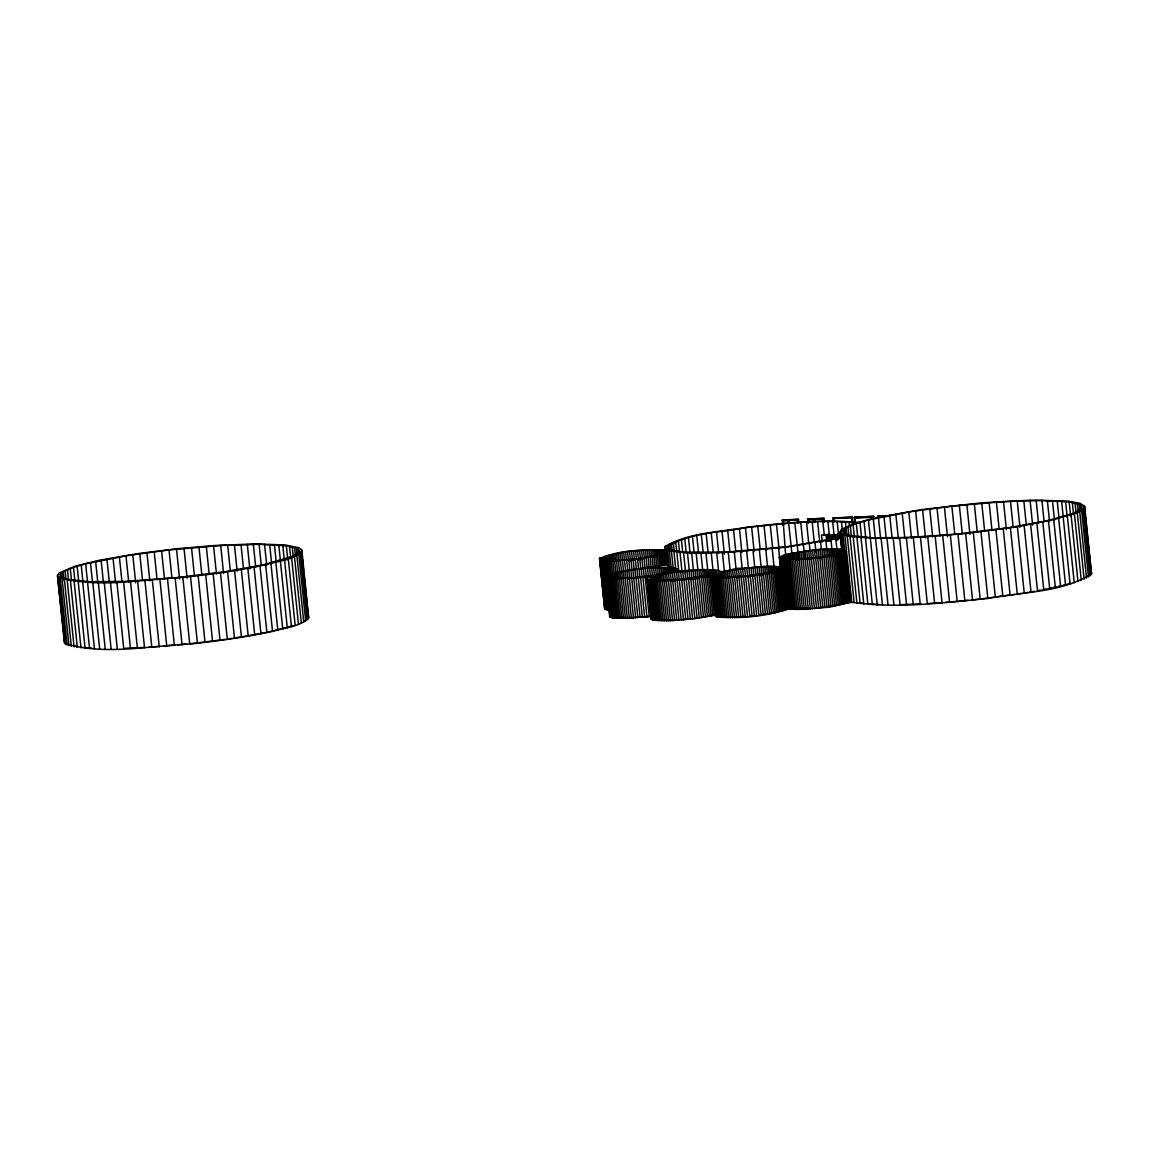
<?xml version="1.0" encoding="UTF-8"?>
<svg xmlns="http://www.w3.org/2000/svg" width="1149" height="1149" viewBox="0 0 1149 1149"><rect width="100%" height="100%" fill="white"/><g stroke="black" fill="none" stroke-linecap="round" stroke-linejoin="round"><path stroke-width="1.5" d="M859.308 522.594C822.354 518.759 785.097 523.068 748.315 526.989C720.61 532.217 689.501 532.073 664.84 546.637L665.343 553.875L637.537 558.917L638.571 568.913C568.482 578.062 628.503 581.121 654.729 575.347C638.557 579.096 653.293 581.724 660.632 580.834C677.68 580.475 694.757 578.78 711.403 575.017L715.913 616.496C739.597 619.052 765.076 616.769 787.553 608.869L783.417 568.87L780.386 567.577L779.381 557.337L783.216 555.254L791.288 553.229L820.673 549.394M640.007 577.559L639.103 568.87C713.084 563.082 654.772 578.234 626.133 577.746C619.196 578.723 596.791 577.358 616.927 572.432C632.869 569.401 652.33 566.931 666.449 564.848C675.353 570.579 683.899 567.606 671.49 572.216C686.757 570.119 702.355 568.769 717.708 570.206C722.936 574.443 733.22 567.448 741.091 568.338C752.854 568.511 770.433 563.872 780.386 567.577M308.693 617.846L301.857 550.27L299.085 547.814L285.196 544.971L255.078 543.908L214.36 545.545L176.443 548.805L138.842 553.473L99.288 560.267L74.757 566.27L59.016 573.035L57.45 575.936L64.775 643.469C104.344 655.749 148.91 645.781 189.743 644.058C217.506 641.07 245.225 637.293 272.528 631.39C284.492 627.613 299.53 627.139 308.693 617.846L307.386 607.29M60.279 574.744L61.586 577.286L67.059 579.34L89.636 581.667L124.868 581.38L175.28 577.832L226.511 571.47L263.667 564.705L291.817 556.59L297.519 553.401L299.056 550.558L296.356 548.174L286.36 545.804L259.114 544.339L220.694 545.502L169.032 549.954L125.973 555.8L85.658 563.857L73.507 567.362L63.224 571.771L60.279 574.744L60.653 578.249M64.775 643.469L64.358 635.44M301.857 550.27L301.814 551.19C292.636 560.482 277.598 560.956 265.634 564.734C238.331 570.636 210.612 574.414 182.849 577.401C142.016 579.125 97.45 589.092 57.895 576.812M609.401 610.248L604.633 608.726L599.476 558.744C619.225 549.61 643.799 549.739 665.659 550.012M604.633 608.726L605.092 607.907M857.958 523.168C820.53 518.975 782.713 523.642 745.471 527.678C719.705 532.949 689.802 532.231 667.382 546.809L668.459 548.935L671.117 550.127L684.201 552.166L726.714 552.08L787.783 546.594L840.766 537.488M842.073 549.61L840.264 532.073L841.829 529.172L853.836 523.599L876.472 517.61L921.656 509.61L982.208 502.788L1031.701 500.131L1068.01 501.108L1080.031 503.262L1084.656 506.407L1091.507 573.983C1061.82 592.798 1021.82 591.836 987.838 598.471C943.559 602.737 898.475 608.74 854.124 602.521C844.213 601.846 833.499 607.85 822.885 607.577C811.022 608.755 798.986 610.205 787.094 608.783A33.738 3.993 -5.9 0 1 786.347 608.625M843.093 530.881L844.386 533.438L849.872 535.477L872.45 537.804L907.681 537.517L958.079 533.969L1009.325 527.606L1046.48 520.842L1071.83 513.847L1078.897 510.573L1081.87 506.695L1079.17 504.31L1069.173 501.941L1041.913 500.476L1003.508 501.639L951.846 506.091L908.787 511.937L868.457 519.994L856.321 523.499L846.023 527.908L843.093 530.881L843.452 534.386M1084.656 506.407L1083.09 509.309L1077.259 512.569L1053.734 519.678L1017.382 526.716L965.663 533.538L920.45 537.258L875.567 538.378L850.016 536.439L843.021 534.529L840.264 532.073M711.403 575.017C717.594 580.963 734.268 576.152 743.446 576.712C756.774 574.873 771.123 574.715 783.417 568.87M664.84 546.637L664.725 548.188L667.583 550.17L680.021 552.425L700.933 553.172L728.279 552.353L784.925 547.283L840.436 538.048L841.714 550.443M715.353 615.189L715.913 616.496M714.29 574.672L714.52 576.152L720.567 577.128L743.748 576.353L770.778 572.475L778.792 570.191L780.932 568.496L772.86 566.773L751.001 567.62L727.173 570.838L714.29 574.672L718.872 617.228M665.86 551.046C644.991 549.179 621.293 550.184 602.263 558.443C622.715 562.421 645.695 558.629 665.788 552.726M779.352 557.581C800.666 561.789 824.824 557.854 845.75 551.563L850.921 601.559M650.664 577.516L650.09 579.082L655.289 580.188L679.691 579.484L706.721 575.62L713.931 573.653L716.89 571.628L713.443 570.277L702.585 569.875L672.395 572.432L651.9 576.913L650.664 577.516L651.023 580.992M652.086 617.702L651.21 619.153L653.882 620.201L670.485 620.69L694.886 618.622L715.54 615.017M826.662 549.035C817.93 548.389 751.647 558.902 800.164 558.744C807.919 560.037 872.263 549.481 827.395 549.366L828.127 556.518M784.164 609.588L782.929 610.191M846.081 602.765L844.271 603.354M782.297 523.729L782.57 519.98L798.483 519.348L798.842 522.881M785.04 546.795L783.13 520.526L783.604 525.107M782.483 520.741L788.587 520.296L788.903 523.355M781.923 520.195L798.483 519.348M789.406 523.341L788.444 520.497L798.038 519.923L788.832 520.368L789.148 523.427M807.79 522.709L808.063 518.96L823.977 518.328L824.336 521.847M808.939 522.551L808.623 519.492L814.095 519.276L814.397 522.335M807.417 519.176L823.977 518.328M814.9 522.307L814.584 519.262L823.531 518.903L823.847 521.948M833.197 521.632L833.298 517.955L852.185 517.194L852.73 522.479M832.824 518.098L852.185 517.194M854.224 517.294L873.757 516.332L854.224 517.294L854.77 522.594M855.229 522.206L854.942 517.782L873.312 516.906M872.622 517.352L854.77 517.84M887.085 516.389L883.638 516.49M290.252 626.277L292.679 625.501M780.157 611.153L781.191 610.823M286.331 627.44L289.031 626.665M1067.794 583.965L1070.495 583.189M282.022 628.604L284.981 627.828M1063.342 585.143L1066.301 584.353M843.194 603.656L839.416 604.561M277.326 629.781L280.543 629.006M1058.531 586.32L1061.748 585.53M777.729 611.814L773.349 612.805M272.284 630.973L275.717 630.183M1053.374 587.498L1056.807 586.708M712.323 615.275L707.655 616.266M267.803 631.95L270.561 631.361M1047.874 588.661L1051.996 587.785M260.708 633.401L265.06 632.524M1042.071 589.825L1046.423 588.963M837.994 604.862L833.24 605.753M254.69 634.55L259.257 633.688M1037.49 590.687L1040.534 590.112M771.697 613.135L768.178 613.767M248.399 635.684L253.168 634.837M1029.619 592.094L1034.387 591.261M705.931 616.582L702.269 617.214M241.865 636.79L246.805 635.957M1023.027 593.2L1027.967 592.367M233.405 638.126L240.213 637.063M1016.219 594.263L1021.317 593.473M766.326 614.069L760.408 614.945M831.531 606.026L824.221 607.074M226.41 639.174L231.653 638.384M1014.466 594.536L979.968 599.046M224.989 639.375L198.648 642.736M698.377 617.803L694.312 618.349M651.11 616.381L623.232 618.306L613.293 617.846L609.573 616.381L610.464 615.246L609.588 616.424L611.685 617.544L621.81 618.306L649.242 616.582L645.106 576.597M756.286 615.462L749.981 616.151M822.325 607.304L814.612 608.094M599.476 558.744C611.268 562.938 625.128 559.376 637.537 558.917M189.671 643.727L197.154 642.909M972.485 599.864L978.474 599.218M690.147 618.851L681.73 619.656M186.669 644.029L177.678 644.905M646.514 616.553L638.14 617.3M967.975 600.324L958.984 601.186M174.677 645.192L164.293 646.054M955.997 601.458L945.627 602.32M745.787 616.525L732.243 617.228M159.869 646.413L149.054 647.146M941.232 602.651L928.306 603.498M810.806 608.41L789.607 608.381M845.75 551.563L840.924 549.021L822.052 549.653L822.785 556.791M677.637 619.957L657.329 619.957M143.754 647.462L125.198 648.266M921.34 603.871L901.692 604.575M632.165 617.659L616.798 617.559M788.587 520.296L782.871 520.612L783.345 525.194M814.095 519.276L808.365 519.578L808.681 522.637M823.531 518.903L814.325 519.348L814.641 522.393M881.384 516.72L877.621 516.921L881.211 516.777M841.413 535.003L821.535 535.017L822.253 542.055M879.344 604.46L870.21 603.972M91.776 648.108L83.417 647.476M723.482 617.042L719.762 616.525M64.545 643.009L65.378 643.11A33.738 3.993 -5.9 0 1 66.254 643.253M859.481 602.694L862.64 603.196M75.288 646.269L76.667 646.557M1091.105 572.188L1091.55 573.064M678.097 568.698L683.526 619.842M1084.225 505.531L1091.507 573.983M1084.096 508.303L1090.99 574.96M1083.09 509.309L1089.984 575.965M1081.439 505.847L1081.798 509.352M1081.626 510.371L1088.505 577.028M1080.534 505.043L1081.08 510.314M1079.17 504.31L1079.888 511.319M1079.672 511.449L1086.552 578.105M1077.331 503.621L1078.236 512.397M1077.259 512.569L1084.153 579.225M1075.047 503.003L1076.139 513.517M1074.401 513.718L1081.281 580.374M1072.333 502.443L1073.597 514.723M1071.083 514.881L1077.977 581.538M1069.173 501.941L1070.624 515.987M1067.349 516.059L1074.243 582.73M1065.583 501.524L1067.22 517.309M1061.604 501.165L1063.227 516.949M1063.198 517.265L1070.092 583.922M1057.224 500.892L1059.033 518.429M1058.66 518.458L1065.554 585.128M1052.47 500.677L1054.466 519.966M1053.734 519.678L1060.628 586.335M1047.357 500.533L1049.54 521.589M1048.448 520.87L1055.342 587.541M1041.913 500.476L1044.096 521.531M1042.818 522.077L1049.712 588.733M1036.168 500.49L1038.524 523.283M1036.886 523.269L1043.766 589.925M1030.107 500.576L1032.649 525.122M1030.639 524.432L1037.533 591.089M1023.802 500.734L1026.33 525.28M1024.132 525.581L1031.026 592.238M1017.238 500.964L1019.967 527.276M1017.382 526.716L1024.276 593.372M1010.474 501.266L1013.188 527.578M1010.416 527.808L1017.31 594.464M1003.508 501.639L1006.409 529.703M1003.264 528.87L1010.158 595.527M996.384 502.084L999.099 528.396M995.953 529.89L1002.847 596.546M989.131 502.587L992.032 530.666M988.499 530.881L995.393 597.537M981.763 503.176L984.664 531.24M980.959 531.815L987.838 598.471M974.323 503.808L977.225 531.872M973.332 532.705L980.212 599.361M966.84 504.512L969.914 534.328M965.663 533.538L972.557 600.195M959.329 505.273L962.23 533.337M957.979 534.314L964.873 600.97M951.846 506.091L954.747 534.156M950.324 535.032L957.218 601.688M944.392 506.953L947.48 536.77M942.711 535.693L949.591 602.349M937.01 507.872L939.911 535.937M935.171 536.281L942.065 602.938M929.742 508.835L932.643 536.899M927.746 536.798L934.64 603.455M922.59 509.826L925.491 537.89M920.45 537.258L927.344 603.914M915.595 510.874L918.31 537.186M913.326 537.631L920.22 604.302M908.787 511.937L911.516 538.249M906.403 537.947L913.283 604.604M902.195 513.043L904.737 537.603M899.681 538.192L906.575 604.848M895.832 514.163L898.374 538.723M893.218 538.35L900.112 605.006M889.743 515.312L892.098 538.12M887.028 538.436L893.922 605.092M883.94 516.476L886.109 537.517M881.139 538.45L888.033 605.106M878.439 517.639L880.622 538.694M875.567 538.378L882.461 605.035M873.283 518.817L875.265 538.12M868.457 519.994L870.281 537.545M870.339 538.235L877.233 604.891M864.019 521.172L865.829 538.709M865.484 538.019L872.364 604.676M859.969 522.335L861.606 538.134M861.003 537.732L867.883 604.388M856.321 523.499L857.772 537.531M854.856 517.079L855.402 522.378M856.924 537.373L863.804 604.029M853.089 524.633L854.353 536.913M851.725 517.352L852.271 522.637M851.524 517.84L851.998 522.422M851.754 522.508L851.754 517.768L833.844 518.486L834.16 521.545M853.247 536.942L860.141 603.598M850.289 525.754L851.38 536.281M849.039 522.12L849.384 525.452M850.016 536.439L856.91 603.096M847.933 526.845L848.838 535.621M847.23 535.865L854.124 602.521M845.405 521.876L846.756 534.931M844.587 528.942L845.133 534.199M844.903 535.219L851.782 601.889M843.61 529.933L844.156 535.19M845.563 551.692L850.734 601.688M845.018 551.994L850.188 601.99M843.021 534.529L845.305 556.547M846.224 565.466L846.598 569.042M841.456 521.703L842.318 530.034M844.343 552.31L849.499 602.291M841.628 533.768L843.352 550.428M843.538 552.626L848.709 602.607M840.824 530.177L841.729 538.953M842.461 545.962L842.82 549.481M841.269 534.802L841.628 538.278M840.709 532.949L842.418 549.61M840.307 531.154L842.289 550.443M842.619 552.942L847.775 602.938M842.059 549.94L842.418 553.516M839.689 534.529L840.063 538.048M841.37 549.797L846.741 603.254M839.086 534.357L839.445 537.876M840.58 549.667L840.953 553.229M838.598 534.184L838.957 537.703M837.204 521.589L838.583 534.917M840.422 553.588L845.578 603.584M838.224 533.983L838.598 537.502M839.689 549.552L840.235 554.91M838.066 535.032L838.54 539.039M837.578 534.213L837.937 537.689M837.233 534.716L837.779 539.915M838.684 549.452L844.328 603.914M836.271 534.903L836.802 540.102M837.578 549.38L838.124 554.737M837.793 554.249L842.949 604.245M833.628 518.558L833.944 521.617M835.869 539.053L836.96 549.682M833.298 517.955L833.7 521.689M835.266 535.075L835.797 540.274M836.371 549.323L836.932 554.68M834.231 535.233L834.591 538.709M836.328 554.594L841.485 604.575M832.68 521.531L834.059 534.874M835.079 549.279L835.811 556.418M833.154 535.405L833.513 538.867M834.763 554.91L839.933 604.905M833.686 549.265L834.433 556.403M832.063 535.549L832.422 539.025M833.126 555.24L838.296 605.236M830.942 535.707L831.474 540.906M832.221 549.265L832.968 556.403M831.029 540.044L832.12 550.673M829.635 534.113L830.339 541.05M827.898 521.545L829.276 534.874M831.402 555.556L836.573 605.552M830.684 549.279L831.416 556.418M828.486 534.256L829.205 541.193M829.075 549.308L829.808 556.461M827.323 534.386L828.041 541.323M829.607 555.872L834.777 605.868M825.987 534.529L826.691 541.452M827.74 556.188L832.91 606.184M825.93 541.035L826.835 549.883M823.33 518.544L823.704 522.063M823.273 518.989L823.589 522.034M822.899 519.118L823.215 522.163M822.871 521.617L824.25 534.946M825.657 549.437L826.404 556.59M825.829 556.489L830.986 606.485M823.876 549.538L824.609 556.676M823.862 556.777L829.018 606.773M820.587 541.998L821.32 549.078M821.837 557.05L827.007 607.045M817.614 521.747L819.754 542.414M820.185 549.782L821.104 558.701M819.797 557.322L824.953 607.318M818.289 549.926L819.036 557.064M813.837 519.362L814.253 522.522M817.715 557.581L822.885 607.577M813.449 519.492L813.765 522.551M816.379 550.084L817.126 557.222M815.043 542.946L815.962 551.807M812.171 521.933L814.296 542.601M815.618 557.825L820.788 607.821M814.454 550.256L815.187 557.409M813.506 558.055L818.677 608.036M812.53 550.457L813.262 557.595M808.063 518.96L808.293 522.766M810.591 550.658L816.566 608.252M809.313 543.879L810.002 550.543M806.541 522.192L808.738 543.434M808.666 550.874L809.585 559.807M809.298 558.457L814.469 608.453M806.77 551.118L807.503 558.256M807.216 558.629L812.386 608.625M804.889 551.362L805.621 558.5M805.147 558.787L810.318 608.783M803.41 544.784L804.831 558.586M800.752 522.508L803.122 545.516M803.036 551.606L803.769 558.759M803.108 558.931L808.278 608.927M797.837 519.563L798.196 523.097M801.226 551.879L801.959 559.017M797.779 520.009L798.095 523.068M797.392 520.138L797.708 523.197M801.112 559.06L806.282 609.056M799.46 552.152L800.192 559.29M799.173 559.161L804.329 609.157M794.821 522.867L798.785 559.462M797.751 552.439L798.483 559.577M797.277 559.247L802.433 609.229M796.099 552.726L796.832 559.865M795.438 559.304L800.609 609.3M794.519 553.014L795.065 558.371M792.997 553.315L793.557 558.673M793.672 559.348L798.842 609.343M788.343 520.382L791.101 545.689M791.187 546.479L791.876 553.157M791.56 553.617L792.121 558.974M787.955 520.511L788.271 523.571M791.977 559.362L797.147 609.358M790.21 553.919L790.771 559.276M790.368 559.362L795.539 609.358M788.961 554.22L789.507 559.577M788.86 559.348L794.031 609.343M787.797 554.522L788.157 558.098M787.438 559.304L792.595 609.3M786.72 554.823L787.094 558.4M782.57 519.98L783.115 525.294M784.925 547.283L786.131 558.701M786.117 559.247L791.273 609.243M784.911 555.427L785.27 558.989M784.896 559.161L790.067 609.157M784.164 555.714L784.537 559.276M783.532 555.987L788.961 609.056M783.015 556.274L783.388 559.836M782.799 558.931L787.97 608.927M781.923 558.802L782.957 568.798M783.201 569.071L787.338 609.071M782.742 569.387L786.878 609.387M781.176 558.629L782.21 568.64M782.153 569.717L786.275 609.702M780.257 556.489L781.593 568.453M781.406 570.048L785.543 610.047M776.48 524.303L779.051 549.093M779.826 556.777L781.09 568.267M779.683 558.055L780.717 568.051M778.591 548.044L780.487 567.821M780.228 567.821L784.666 610.392M779.74 567.62L780.099 571.096M779.108 567.448L783.675 610.737M778.361 567.29L778.72 570.766M778.404 571.096L782.541 611.081M777.5 567.146L778.031 572.36M777.155 571.441L781.291 611.44M776.509 567.017L777.04 572.245M775.403 566.917L775.934 572.13M775.79 571.8L779.927 611.799M770.261 524.892L772.631 547.915M774.182 566.83L774.728 572.058M772.2 548.762L774.024 566.471M774.311 572.159L778.447 612.158M772.86 566.773L773.406 571.987M772.717 572.518L776.853 612.518M771.439 566.73L771.984 571.943M771.036 572.877L775.173 612.877M769.931 566.716L770.462 571.929M769.256 573.236L773.392 613.221M768.322 566.716L769.04 573.667M764.028 525.524L766.584 550.314M765.794 549.437L767.618 567.132M766.627 566.73L771.525 613.58M764.861 566.773L769.571 613.911M763.037 566.83L763.755 573.796M763.424 574.256L767.561 614.255M757.794 526.199L760.164 549.222M759.388 550.055L762.031 575.62M761.342 574.572L765.478 614.571M759.187 567.017L760.092 575.721M759.202 574.888L763.338 614.887M757.191 567.146L757.923 574.256M757.019 575.189L761.155 615.189M751.604 526.917L754.161 551.707M755.152 567.29L755.898 574.399M753.012 550.63L754.735 567.29M754.807 575.491L758.943 615.476M753.098 567.448L754.017 576.338M752.552 575.764L756.688 615.763M751.001 567.62L751.92 576.511M745.471 527.678L747.841 550.701M750.283 576.022L754.419 616.022M748.904 567.821L749.823 576.697M746.678 551.147L748.401 567.807M747.999 576.267L752.135 616.266M746.793 568.023L747.697 576.726M744.681 568.252L749.852 616.496M739.41 528.483L741.909 552.597M742.584 568.496L747.568 616.711M740.444 551.606L742.168 568.267M740.516 568.755L741.407 577.444M741.177 576.899L745.313 616.898M738.462 569.014L739.367 577.717M738.936 577.071L743.073 617.07M733.479 529.316L735.791 551.707M736.452 569.301L737.342 577.99M734.297 552.008L736.121 569.717M736.739 577.229L740.875 617.228M734.484 569.588L735.202 576.539M734.57 577.358L738.706 617.358M732.559 569.89L733.277 576.841M727.662 530.177L729.859 551.419M732.459 577.473L736.595 617.473M730.692 570.191L731.41 577.157M728.279 552.353L730.118 570.062M730.405 577.559L734.541 617.559M728.897 570.507L729.615 577.473M728.423 577.631L732.559 617.631M727.173 570.838L727.892 577.789M722.003 531.068L724.373 554.091M726.513 577.674L730.649 617.674M725.536 571.154L726.254 578.119M722.419 552.64L724.43 572.116M724.674 577.703L728.811 617.688M723.971 571.484L724.516 576.712M722.506 571.814L723.051 577.042M722.936 577.703L727.073 617.688M721.141 572.145L721.687 577.373M721.299 577.674L725.436 617.674M716.516 531.987L718.714 553.229M719.877 572.475L720.423 577.703M719.762 577.631L723.884 617.631M716.732 552.87L718.743 572.346M718.728 572.805L719.26 578.033M718.326 577.559L722.462 617.559M717.68 573.136L718.039 576.611M716.761 573.452L717.12 576.927M717.005 577.473L721.141 617.473M715.683 570.751L716.315 577.243M711.231 532.921L713.242 552.396M715.066 570.579L715.425 574.055M715.813 577.358L719.949 617.358M715.267 574.083L715.626 577.559M714.319 570.421L714.678 573.897M714.721 574.385L715.08 577.861M713.443 570.277L713.989 575.491M713.802 577.071L717.938 617.07M711.245 553.028L712.969 569.703M712.452 570.163L712.998 575.376M712.983 576.899L717.12 616.898M712.308 576.712L716.445 616.711M711.346 570.048L711.892 575.276M711.217 575.204L715.511 616.266M711.044 575.491L715.253 616.022M710.139 569.976L710.671 575.189M706.161 533.868L708.186 553.344M710.254 575.304L714.391 615.289M708.818 569.904L709.536 576.87M708.674 575.663L712.797 615.649M705.974 553.129L707.698 569.803M707.396 569.875L708.129 576.985M706.98 576.008L711.116 616.008M705.874 569.847L706.606 576.956M701.335 534.831L703.174 552.54M705.199 576.367L709.335 616.367M704.265 569.847L704.998 576.956M700.933 553.172L707.468 616.711M700.818 569.904L701.551 577.013M701.393 577.057L705.529 617.056M696.768 535.807L698.606 553.516M698.98 569.976L699.698 576.927M699.368 577.387L703.504 617.386M696.165 553.143L697.888 569.818M697.084 570.048L697.989 578.751M697.285 577.717L701.421 617.702M692.474 536.784L694.125 552.726M695.131 570.163L696.035 578.852M695.159 578.033L699.296 618.018M691.669 553.057L693.493 570.766M693.134 570.277L694.039 578.967M692.976 578.335L697.113 618.32M688.481 537.761L690.118 553.703M691.109 570.421L692 579.11M690.75 578.622L694.886 618.622M687.475 552.913L689.299 570.608M689.041 570.579L689.946 579.268M684.775 538.752L686.24 552.913M688.51 578.895L692.632 618.894M686.958 570.751L687.849 579.455M683.583 552.698L685.594 572.173M686.226 579.153L690.362 619.153M684.847 570.952L685.752 579.642M681.414 539.714L682.693 552.109M683.957 579.412L688.079 619.397M682.736 571.168L683.641 579.857M680.021 552.425L682.032 571.9M678.384 540.676L679.476 551.305M681.673 579.642L685.795 619.627M680.639 571.383L681.529 580.087M676.804 552.08L678.815 571.556M675.698 541.624L676.79 552.252M676.459 571.886L677.364 580.575M673.371 542.558L674.276 551.405M677.12 580.044L681.256 620.029M673.946 551.692L675.655 568.353M674.65 568.439L675.009 571.915M674.161 568.238L674.52 571.785M671.404 543.463L672.136 550.543M674.42 572.159L675.31 580.848M674.894 580.216L679.016 620.201M673.529 568.066L673.903 571.613M671.447 551.233L673.17 567.908M672.783 567.893L673.156 571.455M669.824 544.353L670.556 551.434M671.921 567.764L672.28 571.312M672.395 572.432L673.3 581.135M672.682 580.36L676.818 620.359M668.617 545.201L669.163 550.5M669.321 550.73L671.045 567.391M670.93 567.635L671.476 572.963M667.813 546.019L668.172 549.552M669.824 567.534L671.332 581.423M667.382 546.809L667.756 550.342M667.583 550.17L669.307 566.83M670.528 580.504L674.65 620.489M668.603 567.448L669.149 572.676M666.233 549.552L667.957 566.213M668.503 573.021L669.221 579.986M665.486 545.818L665.831 549.15M665.285 548.892L667.009 565.552M667.282 567.391L667.828 572.604M668.416 580.604L672.538 620.604M664.653 547.197L666.449 564.848M664.754 550.687L665.113 554.263M665.86 567.347L667.368 580.288M664.021 550.543L665.458 564.159M663.16 550.414L663.533 553.976M666.363 580.69L670.485 620.69M663.246 554.507L664.28 564.504M664.352 567.333L665.573 580.604M662.197 550.299L662.571 553.861M661.939 554.852L662.973 564.848M664.366 580.762L668.503 620.762M661.12 550.199L661.68 555.556M662.743 567.333L663.461 574.285M663.131 573.969L663.849 580.92M660.531 555.197L661.565 565.193M659.943 550.127L660.503 555.484M661.048 567.347L661.767 574.299M662.456 580.805L666.592 620.805M661.479 574.299L662.197 581.25M658.664 550.069L659.224 555.427M659.023 555.542L660.057 565.538M659.282 567.391L660 574.342M659.928 574.629L664.768 620.833M657.285 550.026L657.846 555.384M657.415 555.872L658.449 565.883M658.463 574.96L658.995 580.173M655.82 550.012L656.567 557.15M657.458 567.448L658.176 574.414M658.894 580.834L663.03 620.833M655.72 556.217L656.74 566.213M657.084 575.29L657.63 580.504M654.269 550.012L655.016 557.164M657.242 580.805L661.379 620.805M655.562 567.534L656.28 574.486M653.925 556.547L654.959 566.558M655.835 575.62L656.366 580.834M652.646 550.041L653.379 557.179M655.706 580.762L659.842 620.762M653.609 567.635L654.327 574.586M654.671 575.951L655.217 581.164M652.072 556.877L653.106 566.874M654.269 580.69L658.406 620.69M650.952 550.084L651.684 557.222M653.637 576.267L654.169 581.495M652.704 576.597L653.063 580.073M651.612 567.764L652.517 576.453M652.962 580.604L657.099 620.604M650.133 557.208L651.167 567.204M649.185 550.141L649.917 557.279M651.9 576.913L652.259 580.389M651.224 577.215L655.892 620.489M649.573 567.893L650.478 576.597M650.693 580.36L654.829 620.359M647.361 550.227L649.185 567.52M649.745 580.216L653.882 620.201M648.941 580.044L653.063 620.029M647.519 568.066L648.409 576.755M645.479 550.328L646.212 557.466M646.097 557.825L647.131 567.821M648.266 579.843L652.388 619.842M647.72 579.642L651.856 619.627M647.174 578.335L651.454 619.397M646.988 578.622L651.21 619.153M643.555 550.443L644.302 557.581M645.422 568.238L646.327 576.927M644 558.112L645.034 568.109M641.602 550.586L642.535 559.506M643.325 568.439L644.216 577.128M641.874 558.4L642.909 568.396M642.837 576.841L646.959 616.841M639.62 550.744L640.553 559.664M641.214 568.64L642.104 577.344M639.72 558.658L640.754 568.669M640.539 577.071L644.675 617.07M637.623 550.917L638.542 559.836M635.598 551.103L636.345 558.242M638.269 577.286L642.406 617.286M637.006 569.114L637.91 577.803M635.34 559.161L636.374 569.157M633.587 551.305L634.507 560.238M636 577.487L640.137 617.473M634.937 569.373L635.828 578.062M633.142 559.376L634.176 569.373M631.562 551.52L632.481 560.453M632.884 569.631L633.602 576.597M633.76 577.66L637.896 617.659M630.959 559.577L631.993 569.588M629.566 551.764L630.485 560.683M630.873 569.918L635.684 617.817M628.776 559.778L629.81 569.775M627.569 552.008L628.489 560.927M628.905 570.206L629.796 578.895M629.379 577.947L633.516 617.947M626.622 559.936L627.727 570.651M625.616 552.267L626.349 559.405M626.981 570.507L627.871 579.197M627.253 578.062L631.39 618.061M623.692 552.54L624.424 559.678M624.496 560.094L625.602 570.809M625.113 570.809L625.832 577.775M625.2 578.162L629.322 618.162M621.81 552.813L622.543 559.951M622.413 560.224L623.519 570.938M623.318 571.125L624.036 578.091M623.203 578.234L627.325 618.234M619.972 553.1L620.704 560.238M620.374 560.324L621.48 571.039M621.595 571.455L622.313 578.407M621.279 578.277L625.401 618.277M618.191 553.401L618.938 560.54M619.957 571.771L620.675 578.737M618.392 560.425L619.498 571.125M619.426 578.306L623.562 618.306M616.482 553.703L617.228 560.841M618.392 572.101L619.11 579.053M616.467 560.482L617.76 572.978M617.674 578.306L621.81 618.306M616.927 572.432L617.645 579.398M614.844 554.005L615.39 559.362M614.614 560.54L615.907 573.035M615.562 572.762L616.108 577.99M616.008 578.292L620.144 618.291M613.279 554.321L613.839 559.678M614.298 573.092L614.844 578.32M612.848 560.554L614.141 573.049M614.456 578.249L618.593 618.248M611.799 554.637L612.345 559.994M613.149 573.423L613.681 578.636M611.167 560.554L612.46 573.064M613.006 578.191L617.142 618.191M610.406 554.953L610.966 560.31M612.101 573.753L612.647 578.967M611.67 578.105L615.792 618.105M609.114 555.269L610.866 573.035M611.182 574.069L611.713 579.283M610.378 574.385L610.737 577.861M610.449 577.99L614.586 617.99M607.922 555.585L608.467 560.942M609.688 574.701L610.047 578.177M608.08 560.497L609.559 574.787M609.358 577.875L613.48 617.86M606.816 555.901L607.189 559.477M606.686 560.439L608.166 574.73M608.381 577.717L612.518 617.717M605.839 556.217L606.212 559.778M607.548 577.545L611.685 617.544M604.963 556.518L605.336 560.094M605.408 560.353L607.06 576.425M606.859 577.358L610.981 617.358M609.214 603.067L609.573 606.557M604.216 556.82L604.589 560.396M606.299 577.157L610.421 617.142M604.23 560.252L606.083 578.105M606.457 581.681L607.189 588.819M607.706 592.956L609.501 610.349M605.609 575.864L610.004 616.927M603.584 557.121L603.957 560.683M605.466 576.152L609.717 616.683M603.067 557.409L603.44 560.971M603.182 560.123L608.352 610.119M602.263 559.98L607.433 609.975M601.458 559.822L606.629 609.817M600.798 559.635L605.968 609.631M602.378 577.243L602.737 580.819M599.922 557.911L605.422 609.43M599.864 559.218L605.035 609.214M599.634 558.199L604.762 608.984M301.411 549.394L303.58 570.45M303.954 573.954L307.027 603.771M301.282 552.166L308.176 618.823M300.291 553.172L307.171 619.828M298.625 549.71L298.984 553.215M298.812 554.235L305.691 620.891M297.72 548.906L298.079 552.425M296.356 548.174L297.074 555.182M296.859 555.312L303.753 621.968M294.532 547.484L295.437 556.26M294.446 556.432L301.34 623.088M292.248 546.867L293.325 557.38M291.587 557.581L298.467 624.237M289.519 546.306L290.783 558.586M288.284 558.744L295.164 625.401M286.36 545.804L287.81 559.836M284.55 559.922L291.429 626.578M282.783 545.387L284.234 559.419M278.79 545.028L280.428 560.813M280.399 561.129L287.279 627.785M274.41 544.741L276.22 562.292M275.846 562.321L282.74 628.991M269.656 544.54L271.652 563.829M270.92 563.527L277.814 630.198M264.557 544.396L266.726 565.452M265.634 564.734L272.528 631.39M259.114 544.339L261.283 565.38M260.004 565.94L266.898 632.596M253.355 544.353L255.71 567.146M254.073 567.118L260.952 633.788M247.308 544.425L249.836 568.985M247.839 568.295L254.719 634.952M240.988 544.583L243.531 569.143M241.333 569.444L248.213 636.101M234.439 544.827L237.154 571.139M234.583 570.579L241.462 637.235M227.66 545.129L230.375 571.441M227.617 571.671L234.497 638.327M220.694 545.502L223.595 573.566M220.464 572.733L227.344 639.39M213.57 545.947L216.472 574.012M213.139 573.753L220.033 640.41M206.317 546.45L209.219 574.514M205.7 574.744L212.579 641.401M198.949 547.025L201.851 575.103M198.145 575.678L205.025 642.334M191.51 547.671L194.411 575.735M190.519 576.568L197.413 643.225M184.027 548.375L187.1 578.191M182.849 577.401L189.743 644.058M176.515 549.136L179.603 578.952M175.179 578.177L182.059 644.833M169.032 549.954L171.933 578.019M167.51 578.895L174.404 645.551M161.578 550.816L164.479 578.881M159.898 579.541L166.792 646.212M154.21 551.735L157.097 579.8M152.357 580.144L159.251 646.801M146.928 552.698L149.83 580.762M144.932 580.662L151.826 647.318M139.776 553.689L142.49 580.001M137.636 581.121L144.53 647.777M132.781 554.737L135.683 582.802M130.512 581.495L137.406 648.165M125.973 555.8L128.702 582.112M123.589 581.811L130.469 648.467M119.381 556.906L121.923 581.466M116.882 582.04L123.762 648.711M113.033 558.026L115.561 582.586M110.419 582.213L117.299 648.869M106.929 559.175L109.299 581.968M104.229 582.299L111.108 648.955M101.126 560.339L103.309 581.38M98.326 582.313L105.22 648.97M95.626 561.502L97.809 582.557M92.767 582.241L99.647 648.898M90.469 562.68L92.466 581.983M85.658 563.857L87.468 581.394M87.539 582.098L94.419 648.754M81.206 565.035L83.03 582.572M82.671 581.882L89.565 648.539M77.155 566.198L78.793 581.997M78.189 581.595L85.083 648.251M73.507 567.362L74.958 581.394M74.111 581.236L80.99 647.892M70.276 568.496L71.554 580.776M70.448 580.805L77.328 647.462M67.475 569.617L68.567 580.144M67.216 580.302L74.096 646.959M65.12 570.708L66.024 579.484M64.416 579.728L71.31 646.384M63.224 571.771L64.129 580.547M61.773 572.805L62.319 578.062M62.089 579.082L68.969 645.738M60.796 573.796L61.156 577.301M60.208 578.392L67.102 645.049M58.814 577.631L65.708 644.287M58.743 581.064L59.102 584.568M59.82 591.577L60.366 596.848M60.911 602.105L61.457 607.376M62.175 614.385L62.549 617.889M63.267 624.912L63.813 630.169M57.493 575.017L64.344 642.593M877.707 516.174L887.66 515.772L877.707 516.174"/></g></svg>
